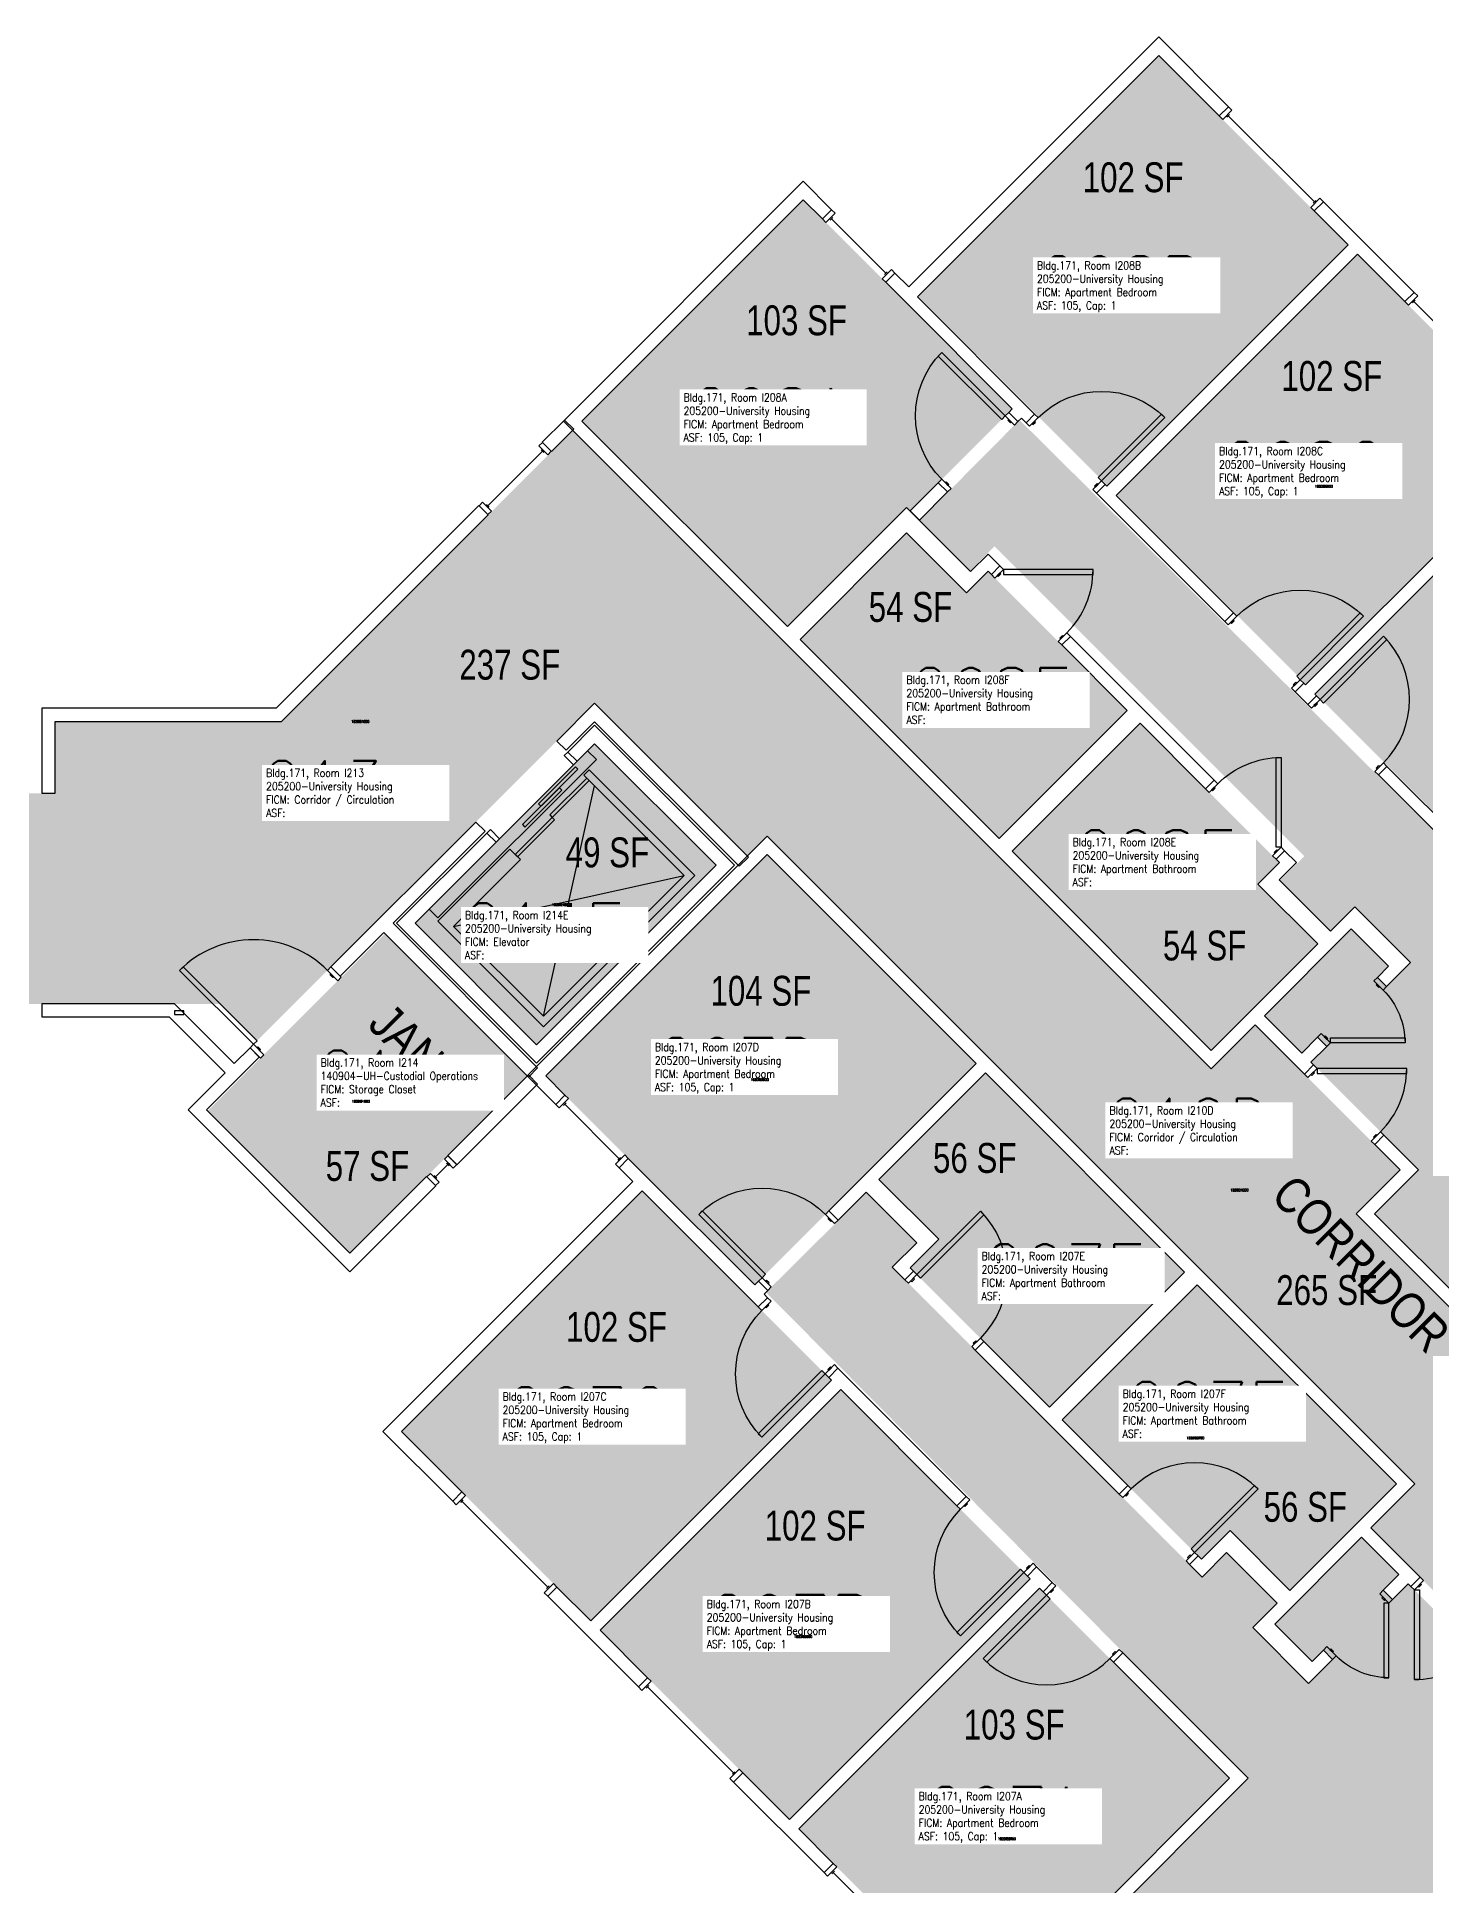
# Model space of a CAD drawing. Header units: inches. Extents: x 79 to 1966, y -19 to 1892.
# Drawn here: x 899 to 1457, y 1141 to 1884 of the extents above; entities that cross this region are included whole.
import ezdxf
from ezdxf.enums import TextEntityAlignment as Align

# ---------------------------------------------------------------- set-up
doc = ezdxf.new("R2010")
doc.units = ezdxf.units.IN
doc.header["$LTSCALE"] = 48
doc.header["$MEASUREMENT"] = 0
for name, color, linetype in [('A-AREA-IDEN', 1, 'Continuous'), ('A-DOOR', 2, 'Continuous'), ('A-GLAZ', 1, 'Continuous'), ('A-IDEN-RNUM', 7, 'Continuous'), ('A-IDEN-SNUM', 4, 'Continuous'), ('A-IDEN-VNUM', 4, 'Continuous'), ('A-WALL', 5, 'Continuous'), ('AREA-TEXT', 3, 'Continuous'), ('Rooms-Category-Color', 7, 'Continuous'), ('Rooms-College-Color', 7, 'Continuous'), ('Rooms-Department-Color', 7, 'Continuous'), ('Rooms-Division-Color', 7, 'Continuous'), ('Rooms-Information', 7, 'Continuous')]:
    doc.layers.add(name, color=color, linetype=linetype)
doc.styles.add('AREA', font='arial.ttf', dxfattribs={"width": 0.75, "height": 12})
doc.styles.add('ROOMSNUMBER', font='txt.shx', dxfattribs={"height": 0.03})
doc.styles.add('ROOMVNUMBER', font='simplex.shx', dxfattribs={"width": 0.85})
doc.styles.get("Standard").update_dxf_attribs({"font": 'ARIALN.TTF'})

msp = doc.modelspace()

# ---------------------------------------------------------------- hatches: boundary and pattern name
h = msp.add_hatch()
h.set_pattern_fill('ANSI31', color=256, style=0)
h.set_pattern_definition([(270, (690.36866, 1144.08645), (-0.125, 2e-16), [])])
h.paths.add_polyline_path([(1337.67, 1322.62), (1379.2, 1281.08), (1385.71, 1287.6), (1344.18, 1329.13)], flags=9)
at = {"layer": 'Rooms-Category-Color', "true_color": 0x728ef3}
for points in [[(1426.08, 1800.1), (1349.98, 1876.2), (1253.28, 1779.5), (1329.4, 1703.4), (1425.78, 1799.78)], [(1207.14, 1818.22), (1118.22, 1729.3), (1200.78, 1646.74), (1248.68, 1694.65), (1250.1, 1693.24), (1261.41, 1704.55), (1291.11, 1734.25)], [(1429.79, 1796.39), (1505.9, 1720.28), (1409.22, 1623.59), (1333.1, 1699.69), (1429.49, 1796.06)], [(1253.81, 1689.5), (1274.14, 1669.17), (1283.95, 1678.98), (1408.43, 1554.52), (1398.62, 1544.71), (1418.95, 1524.38), (1428.76, 1534.19), (1451.18, 1511.78), (1441.51, 1502.11), (1437.8, 1505.82), (1442.34, 1510.36), (1427.35, 1525.35), (1392.44, 1490.43), (1407.43, 1475.45), (1413.76, 1481.78), (1417.47, 1478.06), (1411.14, 1471.73), (1454.37, 1428.52), (1528.7, 1502.86), (1588.2, 1443.36), (1670.66, 1525.84), (1574.84, 1621.64), (1489.29, 1536.07), (1294.06, 1729.76), (1253.96, 1689.34)], [(1509.61, 1716.57), (1585.97, 1640.2), (1489.28, 1543.51), (1412.91, 1619.87), (1509.3, 1716.25)], [(1281.4, 1669.01), (1337.35, 1613.06), (1285.91, 1561.61), (1205.91, 1641.61), (1248.68, 1684.4), (1272.73, 1660.36)], [(1291.04, 1556.48), (1371.04, 1476.48), (1413.82, 1519.26), (1389.78, 1543.31), (1398.44, 1551.97), (1342.48, 1607.93)], [(1192.65, 1555.16), (1103.73, 1466.25), (1187.7, 1382.28), (1276.61, 1471.2)], [(1025.06, 1395.01), (1096.3, 1466.25), (1039.11, 1523.44), (967.87, 1452.2)], [(1578.3, 1453.26), (1567.96, 1442.92), (1577.86, 1433.02), (1496.2, 1351.34), (1436.69, 1410.84), (1528.7, 1502.86)], [(1250.11, 1389.17), (1306.06, 1333.22), (1360.33, 1387.49), (1280.34, 1467.48), (1237.55, 1424.71), (1261.59, 1400.67)], [(1121.85, 1247.32), (1045.74, 1323.42), (1142.44, 1420.11), (1218.54, 1343.99), (1122.17, 1247.62)], [(1232.44, 1419.61), (1252.77, 1399.28), (1242.96, 1389.47), (1367.42, 1264.99), (1377.23, 1274.8), (1397.56, 1254.47), (1387.75, 1244.66), (1410.16, 1222.24), (1419.83, 1231.91), (1416.12, 1235.62), (1411.57, 1231.08), (1396.59, 1246.07), (1431.5, 1280.98), (1446.49, 1265.99), (1440.16, 1259.66), (1443.87, 1255.95), (1450.2, 1262.28), (1493.42, 1219.05), (1419.08, 1144.72), (1478.57, 1085.22), (1396.1, 1002.76), (1300.29, 1098.58), (1385.86, 1184.13), (1192.18, 1379.35), (1232.6, 1419.46)], [(1365.46, 1382.35), (1445.46, 1302.36), (1402.68, 1259.58), (1378.64, 1283.62), (1367.15, 1272.13), (1311.19, 1328.09)], [(1125.56, 1243.6), (1201.66, 1167.5), (1298.36, 1264.18), (1222.25, 1340.3), (1125.88, 1243.91)], [(1205.37, 1163.79), (1281.74, 1087.42), (1378.44, 1184.12), (1302.07, 1260.48), (1205.69, 1164.09)], [(1468.67, 1095.12), (1479.02, 1105.46), (1488.92, 1095.56), (1570.59, 1177.22), (1511.1, 1236.73), (1419.08, 1144.72)]]:
    msp.add_hatch(color=171, dxfattribs=at).paths.add_polyline_path(points)
at = {"layer": 'Rooms-Category-Color', "true_color": 0xadadad}
for points in [[(1184.69, 1554.64), (1235.07, 1605.02), (1114.51, 1725.58), (997.61, 1608.68), (906.57, 1608.68), (906.57, 1495.21), (972.42, 1495.21), (987.5, 1480.13), (1123.35, 1615.98)], [(357.57, 1579.84), (446.96, 1579.84), (446.96, 1604.84), (529.28, 1604.84), (529.28, 1579.84), (906.57, 1579.84), (906.57, 1495.21), (674.79, 1495.21), (674.79, 1507.21), (417.54, 1507.21), (332.57, 1507.21), (332.57, 1523.8), (357.57, 1523.8)], [(1594.1, 1161.14), (1636.53, 1203.56), (1429.25, 1410.85), (1446.93, 1428.53), (1388.72, 1486.74), (1371.04, 1469.06), (1286.39, 1553.7), (1245.91, 1594.19), (1235.07, 1605.02), (1192.64, 1562.6), (1452.88, 1302.36), (1435.21, 1284.68), (1493.42, 1226.47), (1511.1, 1244.15)], [(1123.35, 1599.72), (1172.14, 1550.93), (1100.01, 1478.8), (1051.22, 1527.59)]]:
    msp.add_hatch(color=253, dxfattribs=at).paths.add_polyline_path(points)
at = {"layer": 'Rooms-College-Color', "true_color": 0xadadad}
for points in [[(1426.08, 1800.1), (1349.98, 1876.2), (1253.28, 1779.5), (1329.4, 1703.4), (1425.78, 1799.78)], [(1207.14, 1818.22), (1118.22, 1729.3), (1200.78, 1646.74), (1248.68, 1694.65), (1250.1, 1693.24), (1261.41, 1704.55), (1291.11, 1734.25)], [(1429.79, 1796.39), (1505.9, 1720.28), (1409.22, 1623.59), (1333.1, 1699.69), (1429.49, 1796.06)], [(1253.81, 1689.5), (1274.14, 1669.17), (1283.95, 1678.98), (1408.43, 1554.52), (1398.62, 1544.71), (1418.95, 1524.38), (1428.76, 1534.19), (1451.18, 1511.78), (1441.51, 1502.11), (1437.8, 1505.82), (1442.34, 1510.36), (1427.35, 1525.35), (1392.44, 1490.43), (1407.43, 1475.45), (1413.76, 1481.78), (1417.47, 1478.06), (1411.14, 1471.73), (1454.37, 1428.52), (1528.7, 1502.86), (1588.2, 1443.36), (1670.66, 1525.84), (1574.84, 1621.64), (1489.29, 1536.07), (1294.06, 1729.76), (1253.96, 1689.34)], [(1184.69, 1554.64), (1235.07, 1605.02), (1114.51, 1725.58), (997.61, 1608.68), (906.57, 1608.68), (906.57, 1495.21), (972.42, 1495.21), (987.5, 1480.13), (1123.35, 1615.98)], [(1509.61, 1716.57), (1585.97, 1640.2), (1489.28, 1543.51), (1412.91, 1619.87), (1509.3, 1716.25)], [(1281.4, 1669.01), (1337.35, 1613.06), (1285.91, 1561.61), (1205.91, 1641.61), (1248.68, 1684.4), (1272.73, 1660.36)], [(357.57, 1579.84), (446.96, 1579.84), (446.96, 1604.84), (529.28, 1604.84), (529.28, 1579.84), (906.57, 1579.84), (906.57, 1495.21), (674.79, 1495.21), (674.79, 1507.21), (417.54, 1507.21), (332.57, 1507.21), (332.57, 1523.8), (357.57, 1523.8)], [(1594.1, 1161.14), (1636.53, 1203.56), (1429.25, 1410.85), (1446.93, 1428.53), (1388.72, 1486.74), (1371.04, 1469.06), (1286.39, 1553.7), (1245.91, 1594.19), (1235.07, 1605.02), (1192.64, 1562.6), (1452.88, 1302.36), (1435.21, 1284.68), (1493.42, 1226.47), (1511.1, 1244.15)], [(1291.04, 1556.48), (1371.04, 1476.48), (1413.82, 1519.26), (1389.78, 1543.31), (1398.44, 1551.97), (1342.48, 1607.93)], [(1123.35, 1599.72), (1172.14, 1550.93), (1100.01, 1478.8), (1051.22, 1527.59)], [(1192.65, 1555.16), (1103.73, 1466.25), (1187.7, 1382.28), (1276.61, 1471.2)], [(1025.06, 1395.01), (1096.3, 1466.25), (1039.11, 1523.44), (967.87, 1452.2)], [(1578.3, 1453.26), (1567.96, 1442.92), (1577.86, 1433.02), (1496.2, 1351.34), (1436.69, 1410.84), (1528.7, 1502.86)], [(1250.11, 1389.17), (1306.06, 1333.22), (1360.33, 1387.49), (1280.34, 1467.48), (1237.55, 1424.71), (1261.59, 1400.67)], [(1121.85, 1247.32), (1045.74, 1323.42), (1142.44, 1420.11), (1218.54, 1343.99), (1122.17, 1247.62)], [(1232.44, 1419.61), (1252.77, 1399.28), (1242.96, 1389.47), (1367.42, 1264.99), (1377.23, 1274.8), (1397.56, 1254.47), (1387.75, 1244.66), (1410.16, 1222.24), (1419.83, 1231.91), (1416.12, 1235.62), (1411.57, 1231.08), (1396.59, 1246.07), (1431.5, 1280.98), (1446.49, 1265.99), (1440.16, 1259.66), (1443.87, 1255.95), (1450.2, 1262.28), (1493.42, 1219.05), (1419.08, 1144.72), (1478.57, 1085.22), (1396.1, 1002.76), (1300.29, 1098.58), (1385.86, 1184.13), (1192.18, 1379.35), (1232.6, 1419.46)], [(1365.46, 1382.35), (1445.46, 1302.36), (1402.68, 1259.58), (1378.64, 1283.62), (1367.15, 1272.13), (1311.19, 1328.09)], [(1125.56, 1243.6), (1201.66, 1167.5), (1298.36, 1264.18), (1222.25, 1340.3), (1125.88, 1243.91)], [(1205.37, 1163.79), (1281.74, 1087.42), (1378.44, 1184.12), (1302.07, 1260.48), (1205.69, 1164.09)], [(1468.67, 1095.12), (1479.02, 1105.46), (1488.92, 1095.56), (1570.59, 1177.22), (1511.1, 1236.73), (1419.08, 1144.72)]]:
    msp.add_hatch(color=253, dxfattribs=at).paths.add_polyline_path(points)
at = {"layer": 'Rooms-Department-Color', "true_color": 0x604aed}
for points in [[(1426.08, 1800.1), (1349.98, 1876.2), (1253.28, 1779.5), (1329.4, 1703.4), (1425.78, 1799.78)], [(1207.14, 1818.22), (1118.22, 1729.3), (1200.78, 1646.74), (1248.68, 1694.65), (1250.1, 1693.24), (1261.41, 1704.55), (1291.11, 1734.25)], [(1429.79, 1796.39), (1505.9, 1720.28), (1409.22, 1623.59), (1333.1, 1699.69), (1429.49, 1796.06)], [(1253.81, 1689.5), (1274.14, 1669.17), (1283.95, 1678.98), (1408.43, 1554.52), (1398.62, 1544.71), (1418.95, 1524.38), (1428.76, 1534.19), (1451.18, 1511.78), (1441.51, 1502.11), (1437.8, 1505.82), (1442.34, 1510.36), (1427.35, 1525.35), (1392.44, 1490.43), (1407.43, 1475.45), (1413.76, 1481.78), (1417.47, 1478.06), (1411.14, 1471.73), (1454.37, 1428.52), (1528.7, 1502.86), (1588.2, 1443.36), (1670.66, 1525.84), (1574.84, 1621.64), (1489.29, 1536.07), (1294.06, 1729.76), (1253.96, 1689.34)], [(1509.61, 1716.57), (1585.97, 1640.2), (1489.28, 1543.51), (1412.91, 1619.87), (1509.3, 1716.25)], [(1281.4, 1669.01), (1337.35, 1613.06), (1285.91, 1561.61), (1205.91, 1641.61), (1248.68, 1684.4), (1272.73, 1660.36)], [(1291.04, 1556.48), (1371.04, 1476.48), (1413.82, 1519.26), (1389.78, 1543.31), (1398.44, 1551.97), (1342.48, 1607.93)], [(1192.65, 1555.16), (1103.73, 1466.25), (1187.7, 1382.28), (1276.61, 1471.2)], [(1025.06, 1395.01), (1096.3, 1466.25), (1039.11, 1523.44), (967.87, 1452.2)], [(1578.3, 1453.26), (1567.96, 1442.92), (1577.86, 1433.02), (1496.2, 1351.34), (1436.69, 1410.84), (1528.7, 1502.86)], [(1250.11, 1389.17), (1306.06, 1333.22), (1360.33, 1387.49), (1280.34, 1467.48), (1237.55, 1424.71), (1261.59, 1400.67)], [(1121.85, 1247.32), (1045.74, 1323.42), (1142.44, 1420.11), (1218.54, 1343.99), (1122.17, 1247.62)], [(1232.44, 1419.61), (1252.77, 1399.28), (1242.96, 1389.47), (1367.42, 1264.99), (1377.23, 1274.8), (1397.56, 1254.47), (1387.75, 1244.66), (1410.16, 1222.24), (1419.83, 1231.91), (1416.12, 1235.62), (1411.57, 1231.08), (1396.59, 1246.07), (1431.5, 1280.98), (1446.49, 1265.99), (1440.16, 1259.66), (1443.87, 1255.95), (1450.2, 1262.28), (1493.42, 1219.05), (1419.08, 1144.72), (1478.57, 1085.22), (1396.1, 1002.76), (1300.29, 1098.58), (1385.86, 1184.13), (1192.18, 1379.35), (1232.6, 1419.46)], [(1365.46, 1382.35), (1445.46, 1302.36), (1402.68, 1259.58), (1378.64, 1283.62), (1367.15, 1272.13), (1311.19, 1328.09)], [(1125.56, 1243.6), (1201.66, 1167.5), (1298.36, 1264.18), (1222.25, 1340.3), (1125.88, 1243.91)], [(1205.37, 1163.79), (1281.74, 1087.42), (1378.44, 1184.12), (1302.07, 1260.48), (1205.69, 1164.09)], [(1468.67, 1095.12), (1479.02, 1105.46), (1488.92, 1095.56), (1570.59, 1177.22), (1511.1, 1236.73), (1419.08, 1144.72)]]:
    msp.add_hatch(color=173, dxfattribs=at).paths.add_polyline_path(points)
at = {"layer": 'Rooms-Department-Color', "true_color": 0xacacac}
for points in [[(1184.69, 1554.64), (1235.07, 1605.02), (1114.51, 1725.58), (997.61, 1608.68), (906.57, 1608.68), (906.57, 1495.21), (972.42, 1495.21), (987.5, 1480.13), (1123.35, 1615.98)], [(357.57, 1579.84), (446.96, 1579.84), (446.96, 1604.84), (529.28, 1604.84), (529.28, 1579.84), (906.57, 1579.84), (906.57, 1495.21), (674.79, 1495.21), (674.79, 1507.21), (417.54, 1507.21), (332.57, 1507.21), (332.57, 1523.8), (357.57, 1523.8)], [(1594.1, 1161.14), (1636.53, 1203.56), (1429.25, 1410.85), (1446.93, 1428.53), (1388.72, 1486.74), (1371.04, 1469.06), (1286.39, 1553.7), (1245.91, 1594.19), (1235.07, 1605.02), (1192.64, 1562.6), (1452.88, 1302.36), (1435.21, 1284.68), (1493.42, 1226.47), (1511.1, 1244.15)], [(1123.35, 1599.72), (1172.14, 1550.93), (1100.01, 1478.8), (1051.22, 1527.59)]]:
    msp.add_hatch(color=253, dxfattribs=at).paths.add_polyline_path(points)
at = {"layer": 'Rooms-Division-Color', "true_color": 0x604aed}
for points in [[(1426.08, 1800.1), (1349.98, 1876.2), (1253.28, 1779.5), (1329.4, 1703.4), (1425.78, 1799.78)], [(1207.14, 1818.22), (1118.22, 1729.3), (1200.78, 1646.74), (1248.68, 1694.65), (1250.1, 1693.24), (1261.41, 1704.55), (1291.11, 1734.25)], [(1429.79, 1796.39), (1505.9, 1720.28), (1409.22, 1623.59), (1333.1, 1699.69), (1429.49, 1796.06)], [(1253.81, 1689.5), (1274.14, 1669.17), (1283.95, 1678.98), (1408.43, 1554.52), (1398.62, 1544.71), (1418.95, 1524.38), (1428.76, 1534.19), (1451.18, 1511.78), (1441.51, 1502.11), (1437.8, 1505.82), (1442.34, 1510.36), (1427.35, 1525.35), (1392.44, 1490.43), (1407.43, 1475.45), (1413.76, 1481.78), (1417.47, 1478.06), (1411.14, 1471.73), (1454.37, 1428.52), (1528.7, 1502.86), (1588.2, 1443.36), (1670.66, 1525.84), (1574.84, 1621.64), (1489.29, 1536.07), (1294.06, 1729.76), (1253.96, 1689.34)], [(1509.61, 1716.57), (1585.97, 1640.2), (1489.28, 1543.51), (1412.91, 1619.87), (1509.3, 1716.25)], [(1281.4, 1669.01), (1337.35, 1613.06), (1285.91, 1561.61), (1205.91, 1641.61), (1248.68, 1684.4), (1272.73, 1660.36)], [(1291.04, 1556.48), (1371.04, 1476.48), (1413.82, 1519.26), (1389.78, 1543.31), (1398.44, 1551.97), (1342.48, 1607.93)], [(1192.65, 1555.16), (1103.73, 1466.25), (1187.7, 1382.28), (1276.61, 1471.2)], [(1025.06, 1395.01), (1096.3, 1466.25), (1039.11, 1523.44), (967.87, 1452.2)], [(1578.3, 1453.26), (1567.96, 1442.92), (1577.86, 1433.02), (1496.2, 1351.34), (1436.69, 1410.84), (1528.7, 1502.86)], [(1250.11, 1389.17), (1306.06, 1333.22), (1360.33, 1387.49), (1280.34, 1467.48), (1237.55, 1424.71), (1261.59, 1400.67)], [(1121.85, 1247.32), (1045.74, 1323.42), (1142.44, 1420.11), (1218.54, 1343.99), (1122.17, 1247.62)], [(1232.44, 1419.61), (1252.77, 1399.28), (1242.96, 1389.47), (1367.42, 1264.99), (1377.23, 1274.8), (1397.56, 1254.47), (1387.75, 1244.66), (1410.16, 1222.24), (1419.83, 1231.91), (1416.12, 1235.62), (1411.57, 1231.08), (1396.59, 1246.07), (1431.5, 1280.98), (1446.49, 1265.99), (1440.16, 1259.66), (1443.87, 1255.95), (1450.2, 1262.28), (1493.42, 1219.05), (1419.08, 1144.72), (1478.57, 1085.22), (1396.1, 1002.76), (1300.29, 1098.58), (1385.86, 1184.13), (1192.18, 1379.35), (1232.6, 1419.46)], [(1365.46, 1382.35), (1445.46, 1302.36), (1402.68, 1259.58), (1378.64, 1283.62), (1367.15, 1272.13), (1311.19, 1328.09)], [(1125.56, 1243.6), (1201.66, 1167.5), (1298.36, 1264.18), (1222.25, 1340.3), (1125.88, 1243.91)], [(1205.37, 1163.79), (1281.74, 1087.42), (1378.44, 1184.12), (1302.07, 1260.48), (1205.69, 1164.09)], [(1468.67, 1095.12), (1479.02, 1105.46), (1488.92, 1095.56), (1570.59, 1177.22), (1511.1, 1236.73), (1419.08, 1144.72)]]:
    msp.add_hatch(color=173, dxfattribs=at).paths.add_polyline_path(points)
at = {"layer": 'Rooms-Division-Color', "true_color": 0xadadad}
for points in [[(1184.69, 1554.64), (1235.07, 1605.02), (1114.51, 1725.58), (997.61, 1608.68), (906.57, 1608.68), (906.57, 1495.21), (972.42, 1495.21), (987.5, 1480.13), (1123.35, 1615.98)], [(357.57, 1579.84), (446.96, 1579.84), (446.96, 1604.84), (529.28, 1604.84), (529.28, 1579.84), (906.57, 1579.84), (906.57, 1495.21), (674.79, 1495.21), (674.79, 1507.21), (417.54, 1507.21), (332.57, 1507.21), (332.57, 1523.8), (357.57, 1523.8)], [(1594.1, 1161.14), (1636.53, 1203.56), (1429.25, 1410.85), (1446.93, 1428.53), (1388.72, 1486.74), (1371.04, 1469.06), (1286.39, 1553.7), (1245.91, 1594.19), (1235.07, 1605.02), (1192.64, 1562.6), (1452.88, 1302.36), (1435.21, 1284.68), (1493.42, 1226.47), (1511.1, 1244.15)], [(1123.35, 1599.72), (1172.14, 1550.93), (1100.01, 1478.8), (1051.22, 1527.59)]]:
    msp.add_hatch(color=253, dxfattribs=at).paths.add_polyline_path(points)

# ---------------------------------------------------------------- linework, layer by layer
at = {"layer": 'A-DOOR'}
for p, q in [((1111.16, 1594.95), (1112.57, 1596.37)), ((1112.57, 1596.37), (1116.29, 1592.66)), ((1120.53, 1596.9), (1124.06, 1593.36)), ((1124.06, 1593.36), (1060.42, 1529.72)), ((1114.87, 1591.24), (1085.17, 1561.54)), ((1114.87, 1591.24), (1111.16, 1594.95)), ((1116.29, 1592.66), (1114.87, 1591.24)), ((1120.17, 1585.94), (1105.33, 1571.09)), ((1106.3, 1570.12), (1121.15, 1584.97)), ((1121.15, 1584.97), (1120.17, 1585.94)), ((1106.3, 1570.12), (1091.45, 1555.27)), ((1092.42, 1554.3), (1107.27, 1569.14)), ((1105.33, 1571.09), (1106.3, 1570.12)), ((1107.27, 1569.14), (1106.3, 1570.12)), ((1081.46, 1565.26), (1080.05, 1563.84)), ((1080.05, 1563.84), (1083.76, 1560.13)), ((1085.17, 1561.54), (1081.46, 1565.26)), ((1083.76, 1560.13), (1085.17, 1561.54)), ((1091.45, 1555.27), (1092.42, 1554.3)), ((1060.42, 1529.72), (1056.89, 1533.26)), ((958.04, 1510.07), (956.62, 1508.65)), ((956.62, 1508.65), (986.32, 1478.96)), ((987.74, 1480.37), (958.04, 1510.07)), ((1017.43, 1510.07), (1016.02, 1508.65)), ((1016.02, 1508.65), (1020.17, 1504.5)), ((1017.08, 1506.89), (1017.43, 1507.24)), ((1021.59, 1505.91), (1017.43, 1510.07)), ((1017.43, 1507.24), (1018.49, 1506.18)), ((1018.14, 1505.83), (1017.08, 1506.89)), ((1018.49, 1506.18), (1018.14, 1505.83)), ((1020.17, 1504.5), (1021.59, 1505.91)), ((984.91, 1477.54), (986.32, 1478.96)), ((989.06, 1473.39), (984.91, 1477.54)), ((986.32, 1478.96), (987.74, 1480.37)), ((986.32, 1478.96), (990.48, 1474.8)), ((988.09, 1477.89), (987.74, 1477.54)), ((987.74, 1477.54), (988.8, 1476.48)), ((989.15, 1476.83), (988.09, 1477.89)), ((988.8, 1476.48), (989.15, 1476.83)), ((990.48, 1474.8), (989.06, 1473.39))]:
    msp.add_line(p, q, dxfattribs=at)
for points in [[(1288.28, 1731.42), (1286.87, 1730.01), (1261.41, 1755.46), (1262.83, 1756.88)], [(1291.99, 1727.71), (1293.41, 1729.12), (1289.7, 1732.83), (1288.28, 1731.42)], [(1290.76, 1728.94), (1290.4, 1728.59), (1289.34, 1729.65), (1289.7, 1730.01)], [(1298.09, 1727.26), (1296.68, 1728.68), (1300.12, 1732.13), (1301.54, 1730.71)], [(1327, 1705.26), (1325.58, 1706.67), (1351.04, 1732.13), (1352.45, 1730.71)], [(1299.06, 1728.24), (1299.42, 1727.88), (1300.48, 1728.94), (1300.12, 1729.3)], [(1266.54, 1702.25), (1265.12, 1700.84), (1261.41, 1704.55), (1262.83, 1705.96)], [(1265.3, 1703.49), (1265.65, 1703.84), (1264.59, 1704.9), (1264.24, 1704.55)], [(1323.55, 1701.81), (1324.96, 1700.39), (1328.41, 1703.84), (1327, 1705.26)], [(1324.52, 1702.78), (1324.17, 1703.13), (1325.23, 1704.19), (1325.58, 1703.84)], [(1284.14, 1666.26), (1282.72, 1667.68), (1286.17, 1671.13), (1287.59, 1669.71)], [(1285.11, 1667.24), (1285.46, 1666.88), (1286.52, 1667.94), (1286.17, 1668.3)], [(1287.59, 1669.71), (1287.59, 1667.71), (1323.59, 1667.71), (1323.59, 1669.71)], [(1377.9, 1647.45), (1376.49, 1648.87), (1379.94, 1652.31), (1381.35, 1650.9)], [(1378.88, 1648.42), (1379.23, 1648.07), (1380.29, 1649.13), (1379.94, 1649.48)], [(1406.81, 1625.44), (1405.39, 1626.86), (1430.85, 1652.31), (1432.26, 1650.9)], [(1309.59, 1640.81), (1311.01, 1639.39), (1314.46, 1642.84), (1313.04, 1644.26)], [(1310.57, 1641.78), (1310.21, 1642.13), (1311.27, 1643.19), (1311.63, 1642.84)], [(1414.76, 1617.49), (1416.18, 1616.07), (1441.63, 1641.53), (1440.22, 1642.94)], [(1403.36, 1622), (1404.77, 1620.58), (1408.22, 1624.03), (1406.81, 1625.44)], [(1404.33, 1622.97), (1403.98, 1623.32), (1405.04, 1624.38), (1405.39, 1624.03)], [(1411.32, 1614.04), (1409.9, 1615.45), (1413.35, 1618.9), (1414.76, 1617.49)], [(1412.29, 1615.01), (1412.64, 1614.66), (1413.7, 1615.72), (1413.35, 1616.07)], [(1116.64, 1589.47), (1115.67, 1590.45), (1100.82, 1575.6), (1101.79, 1574.62)], [(1399.13, 1558.17), (1397.13, 1558.17), (1397.13, 1594.17), (1399.13, 1594.17)], [(1436.77, 1588.58), (1438.19, 1587.17), (1441.63, 1590.62), (1440.22, 1592.03)], [(1437.75, 1589.55), (1437.39, 1589.91), (1438.45, 1590.97), (1438.81, 1590.62)], [(1110.19, 1581.08), (1109.21, 1582.05), (1094.36, 1567.2), (1095.34, 1566.23)], [(1370.23, 1580.17), (1368.81, 1581.59), (1372.26, 1585.04), (1373.68, 1583.62)], [(1371.2, 1581.15), (1371.55, 1580.79), (1372.61, 1581.85), (1372.26, 1582.21)], [(1395.68, 1554.72), (1397.1, 1553.3), (1400.55, 1556.75), (1399.13, 1558.17)], [(1396.66, 1555.69), (1396.3, 1556.04), (1397.36, 1557.1), (1397.72, 1556.75)], [(1436.41, 1504.45), (1437.82, 1505.86), (1441.53, 1502.15), (1440.12, 1500.74)], [(1437.64, 1503.21), (1437.29, 1502.86), (1438.35, 1501.8), (1438.7, 1502.15)], [(1415.19, 1483.24), (1413.78, 1481.82), (1417.49, 1478.11), (1418.91, 1479.52)], [(1416.43, 1482), (1416.78, 1482.35), (1417.85, 1481.29), (1417.49, 1480.94)], [(1418.91, 1479.52), (1418.91, 1481.52), (1448.91, 1481.52), (1448.91, 1479.52)], [(1409.88, 1465.57), (1408.47, 1466.98), (1412.18, 1470.69), (1413.59, 1469.28)], [(1411.12, 1466.81), (1411.47, 1466.45), (1412.53, 1467.51), (1412.18, 1467.87)], [(1413.59, 1469.28), (1413.59, 1467.28), (1449.59, 1467.28), (1449.59, 1469.28)], [(1435.34, 1440.11), (1436.75, 1438.7), (1440.46, 1442.41), (1439.05, 1443.82)], [(1436.57, 1441.35), (1436.22, 1441.7), (1437.28, 1442.76), (1437.64, 1442.41)], [(1190.61, 1385.2), (1192.02, 1386.61), (1166.57, 1412.07), (1165.15, 1410.65)], [(1219.78, 1406.94), (1221.19, 1408.36), (1217.48, 1412.07), (1216.07, 1410.65)], [(1252.85, 1386.43), (1254.26, 1385.01), (1279.72, 1410.47), (1278.3, 1411.88)], [(1218.54, 1408.18), (1218.19, 1407.83), (1217.13, 1408.89), (1217.48, 1409.24)], [(1194.32, 1381.49), (1192.91, 1380.07), (1189.2, 1383.78), (1190.61, 1385.2)], [(1193.08, 1382.72), (1193.44, 1383.08), (1192.38, 1384.14), (1192.02, 1383.78)], [(1249.4, 1382.98), (1247.99, 1384.39), (1251.43, 1387.84), (1252.85, 1386.43)], [(1250.37, 1383.95), (1250.73, 1383.6), (1251.79, 1384.66), (1251.43, 1385.01)], [(1194.24, 1375.74), (1192.82, 1377.16), (1189.11, 1373.44), (1190.52, 1372.03)], [(1193, 1374.51), (1193.35, 1374.15), (1192.29, 1373.09), (1191.94, 1373.44)], [(1274.86, 1357.52), (1276.27, 1356.11), (1279.72, 1359.56), (1278.3, 1360.97)], [(1275.83, 1358.5), (1275.48, 1358.85), (1276.54, 1359.91), (1276.89, 1359.56)], [(1215.98, 1346.57), (1214.56, 1347.99), (1189.11, 1322.53), (1190.52, 1321.12)], [(1219.69, 1350.29), (1221.11, 1348.87), (1217.39, 1345.16), (1215.98, 1346.57)], [(1218.45, 1349.05), (1218.1, 1349.4), (1217.04, 1348.34), (1217.39, 1347.99)], [(1335.49, 1296.89), (1334.08, 1298.3), (1337.52, 1301.75), (1338.94, 1300.34)], [(1364.39, 1274.88), (1362.98, 1276.29), (1388.44, 1301.75), (1389.85, 1300.34)], [(1274.05, 1295.93), (1272.64, 1297.34), (1268.92, 1293.63), (1270.34, 1292.22)], [(1272.81, 1294.69), (1273.17, 1294.34), (1272.11, 1293.28), (1271.75, 1293.63)], [(1336.46, 1297.86), (1336.82, 1297.51), (1337.88, 1298.57), (1337.52, 1298.92)], [(1299.51, 1270.47), (1300.92, 1269.06), (1297.21, 1265.35), (1295.79, 1266.76)], [(1298.27, 1269.23), (1297.91, 1269.59), (1296.85, 1268.53), (1297.21, 1268.17)], [(1360.95, 1271.43), (1362.36, 1270.02), (1365.81, 1273.47), (1364.39, 1274.88)], [(1361.92, 1272.41), (1361.57, 1272.76), (1362.63, 1273.82), (1362.98, 1273.47)], [(1295.79, 1266.76), (1294.38, 1268.17), (1268.92, 1242.72), (1270.34, 1241.3)], [(1308.61, 1261.37), (1307.2, 1262.78), (1303.48, 1259.07), (1304.9, 1257.66)], [(1456.37, 1263.51), (1454.96, 1264.93), (1451.25, 1261.21), (1452.66, 1259.8)], [(1455.14, 1262.27), (1455.49, 1261.92), (1454.43, 1260.86), (1454.08, 1261.21)], [(1304.9, 1257.66), (1306.31, 1256.24), (1280.86, 1230.79), (1279.44, 1232.2)], [(1307.37, 1260.13), (1307.73, 1259.78), (1306.67, 1258.72), (1306.31, 1259.07)], [(1438.74, 1258.23), (1440.15, 1259.65), (1443.87, 1255.94), (1442.45, 1254.52)], [(1439.98, 1257), (1439.62, 1256.64), (1440.68, 1255.58), (1441.04, 1255.94)], [(1452.66, 1259.8), (1454.66, 1259.8), (1454.66, 1223.8), (1452.66, 1223.8)], [(1442.45, 1254.52), (1440.45, 1254.52), (1440.45, 1224.52), (1442.45, 1224.52)], [(1334.07, 1235.91), (1335.48, 1234.5), (1331.77, 1230.79), (1330.35, 1232.2)], [(1332.83, 1234.68), (1332.47, 1235.03), (1331.41, 1233.97), (1331.77, 1233.61)], [(1417.53, 1237.02), (1416.11, 1235.61), (1419.82, 1231.89), (1421.24, 1233.31)], [(1418.76, 1235.78), (1419.12, 1236.14), (1420.18, 1235.08), (1419.82, 1234.72)]]:
    msp.add_lwpolyline(points, close=True, dxfattribs=at)
at = {"layer": 'A-DOOR', "extrusion": (0, 0, -1)}
for centre, radius, start, end in [((-1288.28, 1731.42), 36, 315, 45), ((-1327, 1705.26), 36, 45, 135), ((-1406.81, 1625.44), 36, 45, 135), ((-1399.13, 1558.17), 36, 45, 90), ((-1418.91, 1479.52), 30, 135, 180), ((-1190.61, 1385.2), 36, 45, 135), ((-1252.85, 1386.43), 36, 135, 225), ((-1215.98, 1346.57), 36, 315, 45), ((-1295.79, 1266.76), 36, 315, 45), ((-1442.45, 1254.52), 30, 270, 315)]:
    msp.add_arc(centre, radius, start, end, dxfattribs=at)
at = {"layer": 'A-DOOR'}
for centre, radius, start, end in [((1287.59, 1669.71), 36, 315, 0), ((1414.76, 1617.49), 36, 315, 45), ((986.32, 1478.96), 42, 44.99981, 134.99981), ((1413.59, 1469.28), 36, 315, 0), ((1364.39, 1274.88), 36, 45, 135), ((1452.66, 1259.8), 36, 270, 315), ((1304.9, 1257.66), 36, 225, 315)]:
    msp.add_arc(centre, radius, start, end, dxfattribs=at)
at = {"layer": 'A-GLAZ'}
for p, q in [((1377.36, 1851.47), (1378.42, 1852.53)), ((1412.54, 1817.35), (1377.89, 1852)), ((1412.01, 1816.82), (1413.07, 1817.88)), ((1217.93, 1810.08), (1218.99, 1811.14)), ((1240.38, 1788.69), (1218.46, 1810.61)), ((1239.85, 1788.16), (1240.91, 1789.22)), ((1451.98, 1776.85), (1453.04, 1777.91)), ((1487.15, 1742.73), (1452.51, 1777.38)), ((1102.4, 1717.19), (1080.48, 1695.27)), ((1100.98, 1719.31), (1102.4, 1720.72)), ((1104.52, 1715.77), (1100.98, 1719.31)), ((1102.93, 1716.66), (1101.87, 1717.72)), ((1103.28, 1717.01), (1102.22, 1718.07)), ((1102.4, 1720.72), (1105.93, 1717.19)), ((1105.93, 1717.19), (1104.52, 1715.77)), ((1078.36, 1696.68), (1076.94, 1695.27)), ((1076.94, 1695.27), (1080.48, 1691.73)), ((1081.89, 1693.14), (1078.36, 1696.68)), ((1079.59, 1695.44), (1080.65, 1694.38)), ((1081.01, 1694.73), (1079.95, 1695.8)), ((1080.48, 1691.73), (1081.89, 1693.14)), ((1111.86, 1455.46), (1110.8, 1454.4)), ((1133.25, 1433.01), (1111.33, 1454.93)), ((1063.01, 1432.79), (1064.43, 1434.2)), ((1064.43, 1434.2), (1067.96, 1430.66)), ((1133.78, 1433.54), (1132.72, 1432.48)), ((1057.35, 1427.13), (1055.94, 1425.71)), ((1055.94, 1425.71), (1059.48, 1422.18)), ((1060.89, 1423.59), (1057.35, 1427.13)), ((1058.59, 1425.89), (1059.65, 1424.83)), ((1060.01, 1425.18), (1058.95, 1426.25)), ((1064.43, 1430.66), (1059.48, 1425.71)), ((1066.55, 1429.25), (1063.01, 1432.79)), ((1064.96, 1430.13), (1063.89, 1431.19)), ((1065.31, 1430.49), (1064.25, 1431.55)), ((1067.96, 1430.66), (1066.55, 1429.25)), ((1059.48, 1422.18), (1060.89, 1423.59)), ((1070.47, 1296.03), (1069.41, 1294.97)), ((1104.59, 1260.86), (1069.94, 1295.5)), ((1105.12, 1261.39), (1104.06, 1260.33)), ((1145.09, 1221.42), (1144.03, 1220.36)), ((1179.21, 1186.24), (1144.56, 1220.89)), ((1179.74, 1186.77), (1178.68, 1185.71)), ((1219.67, 1146.84), (1218.61, 1145.78)), ((1253.79, 1111.66), (1219.14, 1146.31))]:
    msp.add_line(p, q, dxfattribs=at)
for points in [[(1379.39, 1854.21), (1377.98, 1855.62), (1374.26, 1851.91), (1375.68, 1850.5)], [(1414.75, 1818.85), (1416.16, 1817.44), (1412.45, 1813.73), (1411.03, 1815.14)], [(1219.96, 1812.82), (1218.55, 1814.23), (1214.83, 1810.52), (1216.25, 1809.11)], [(1242.59, 1790.19), (1244, 1788.78), (1240.29, 1785.06), (1238.88, 1786.48)], [(1454.01, 1779.59), (1452.59, 1781), (1448.88, 1777.29), (1450.3, 1775.88)], [(1109.12, 1453.43), (1107.71, 1454.85), (1111.42, 1458.56), (1112.83, 1457.14)], [(1131.75, 1430.8), (1133.16, 1429.39), (1136.88, 1433.1), (1135.46, 1434.52)], [(1067.73, 1294), (1066.32, 1295.42), (1070.03, 1299.13), (1071.45, 1297.71)], [(1103.09, 1258.65), (1104.5, 1257.23), (1108.22, 1260.94), (1106.8, 1262.36)], [(1142.35, 1219.38), (1140.94, 1220.8), (1144.65, 1224.51), (1146.06, 1223.1)], [(1177.71, 1184.03), (1179.12, 1182.61), (1182.83, 1186.33), (1181.42, 1187.74)], [(1216.93, 1144.81), (1215.52, 1146.22), (1219.23, 1149.93), (1220.64, 1148.52)]]:
    msp.add_lwpolyline(points, close=True, dxfattribs=at)
at = {"layer": 'A-WALL'}
for p, q in [((1349.98, 1883.62), (1249.57, 1783.21)), ((1377.98, 1855.62), (1349.98, 1883.62)), ((1253.01, 1779.24), (1349.98, 1876.2)), ((1349.98, 1876.2), (1374.26, 1851.91)), ((1374.26, 1851.91), (1377.98, 1855.62)), ((1207.14, 1825.64), (1110.8, 1729.3)), ((1218.55, 1814.23), (1207.14, 1825.64)), ((1118.22, 1729.3), (1207.14, 1818.22)), ((1207.14, 1818.22), (1214.83, 1810.52)), ((1214.83, 1810.52), (1218.55, 1814.23)), ((1416.16, 1817.44), (1412.45, 1813.73)), ((1412.45, 1813.73), (1426.08, 1800.1)), ((1452.59, 1781), (1416.16, 1817.44)), ((1426.08, 1800.1), (1329.12, 1703.13)), ((1332.83, 1699.42), (1429.79, 1796.38)), ((1429.79, 1796.38), (1448.88, 1777.29)), ((1244, 1788.78), (1240.29, 1785.06)), ((1240.29, 1785.06), (1246.3, 1779.06)), ((1249.57, 1783.21), (1244, 1788.78)), ((1246.3, 1779.06), (1291.11, 1734.25)), ((1300.12, 1732.13), (1253.01, 1779.24)), ((1448.88, 1777.29), (1452.59, 1781)), ((1291.11, 1734.25), (1289.7, 1732.83)), ((1289.7, 1732.83), (1293.41, 1729.12)), ((1293.41, 1729.12), (1294.82, 1730.53)), ((1294.82, 1730.53), (1296.68, 1728.68)), ((1296.68, 1728.68), (1300.12, 1732.13)), ((1111.24, 1729.74), (1102.31, 1720.81)), ((1106.02, 1717.1), (1114.95, 1726.03)), ((1110.8, 1729.3), (1201.75, 1638.35)), ((1114.95, 1726.03), (1111.24, 1729.74)), ((1200.78, 1646.74), (1118.22, 1729.3)), ((1102.31, 1720.81), (1106.02, 1717.1)), ((1505.89, 1720.28), (1408.93, 1623.32)), ((1412.64, 1619.61), (1509.61, 1716.57)), ((1261.41, 1704.55), (1250.1, 1693.23)), ((1253.81, 1689.52), (1265.12, 1700.84)), ((1265.12, 1700.84), (1261.41, 1704.55)), ((1328.41, 1703.84), (1324.96, 1700.39)), ((1324.96, 1700.39), (1376.49, 1648.87)), ((1329.12, 1703.13), (1328.41, 1703.84)), ((1076.85, 1695.35), (995.43, 1613.93)), ((1080.57, 1691.64), (1076.85, 1695.35)), ((1248.68, 1694.65), (1200.78, 1646.74)), ((1274.4, 1668.93), (1248.68, 1694.65)), ((1250.1, 1693.23), (1253.81, 1689.52)), ((1379.94, 1652.31), (1332.83, 1699.42)), ((997.61, 1608.68), (1080.57, 1691.64)), ((1205.9, 1641.62), (1248.68, 1684.4)), ((1248.68, 1684.4), (1272.72, 1660.35)), ((1281.39, 1675.91), (1274.4, 1668.93)), ((1286.17, 1671.13), (1281.39, 1675.91)), ((1282.72, 1667.68), (1286.17, 1671.13)), ((1272.72, 1660.35), (1281.39, 1669.02)), ((1281.39, 1669.02), (1282.72, 1667.68)), ((1376.49, 1648.87), (1379.94, 1652.31)), ((1285.91, 1561.61), (1205.9, 1641.62)), ((1314.46, 1642.84), (1311.01, 1639.39)), ((1372.26, 1585.04), (1314.46, 1642.84)), ((1201.75, 1638.35), (1371.04, 1469.06)), ((1311.01, 1639.39), (1337.35, 1613.05)), ((1408.22, 1624.03), (1404.77, 1620.58)), ((1404.77, 1620.58), (1409.9, 1615.45)), ((1408.93, 1623.32), (1408.22, 1624.03)), ((1409.9, 1615.45), (1413.35, 1618.9)), ((1413.35, 1618.9), (1412.64, 1619.61)), ((995.43, 1613.93), (901.32, 1613.93)), ((901.32, 1613.93), (901.32, 1579.84)), ((1123.35, 1615.98), (1108.15, 1600.79)), ((1185.13, 1554.2), (1123.35, 1615.98)), ((1337.35, 1613.05), (1285.91, 1561.61)), ((906.57, 1608.68), (997.61, 1608.68)), ((906.57, 1579.84), (906.57, 1608.68)), ((1111.87, 1597.08), (1123.35, 1608.56)), ((1123.35, 1607.14), (1112.57, 1596.37)), ((1123.35, 1608.56), (1181.42, 1550.49)), ((1179.56, 1550.93), (1123.35, 1607.14)), ((1291.03, 1556.49), (1342.47, 1607.93)), ((1342.47, 1607.93), (1368.81, 1581.59)), ((1108.15, 1600.79), (1111.87, 1597.08)), ((1112.57, 1596.37), (1116.29, 1592.66)), ((1116.29, 1592.66), (1123.35, 1599.72)), ((1123.35, 1599.72), (1172.14, 1550.93)), ((1121.15, 1589.21), (1119.03, 1587.09)), ((1163.57, 1546.78), (1121.15, 1589.21)), ((1441.63, 1590.62), (1438.19, 1587.17)), ((1489.01, 1543.24), (1441.63, 1590.62)), ((1102.76, 1490.21), (1123.27, 1582.84)), ((1119.03, 1587.09), (1123.27, 1582.84)), ((1123.27, 1582.84), (1159.33, 1546.78)), ((1368.81, 1581.59), (1372.26, 1585.04)), ((1438.19, 1587.17), (1489.28, 1536.08)), ((901.32, 1579.84), (906.57, 1579.84)), ((1075.63, 1568.26), (1017.43, 1510.07)), ((1079.34, 1564.55), (1075.63, 1568.26)), ((1042.38, 1527.59), (1079.34, 1564.55)), ((1080.05, 1563.84), (1043.8, 1527.59)), ((1051.22, 1527.59), (1083.76, 1560.13)), ((1083.76, 1560.13), (1080.05, 1563.84)), ((1096.3, 1466.25), (1192.64, 1562.6)), ((1192.64, 1562.6), (1283.6, 1471.64)), ((1089.33, 1557.39), (1060.34, 1528.4)), ((1066.7, 1526.28), (1093.57, 1553.15)), ((1093.57, 1553.15), (1089.33, 1557.39)), ((1192.64, 1555.17), (1103.73, 1466.25)), ((1181.42, 1550.49), (1185.13, 1554.2)), ((1276.61, 1471.2), (1192.64, 1555.17)), ((1371.04, 1476.48), (1291.03, 1556.49)), ((1398.44, 1551.97), (1389.77, 1543.3)), ((1400.55, 1556.75), (1397.1, 1553.3)), ((1397.1, 1553.3), (1398.44, 1551.97)), ((1398.35, 1544.98), (1405.33, 1551.97)), ((1405.33, 1551.97), (1400.55, 1556.75)), ((1066.7, 1526.28), (1159.33, 1546.78)), ((1100.01, 1471.38), (1179.56, 1550.93)), ((1172.14, 1550.93), (1100.01, 1478.8)), ((1159.33, 1546.78), (1102.76, 1490.21)), ((1102.76, 1485.97), (1163.57, 1546.78)), ((1418.94, 1524.39), (1398.35, 1544.98)), ((1389.77, 1543.3), (1413.82, 1519.26)), ((1428.75, 1534.2), (1418.94, 1524.39)), ((1451.17, 1511.79), (1428.75, 1534.2)), ((1021.15, 1506.36), (1038.67, 1523.88)), ((1038.67, 1523.88), (1096.74, 1465.81)), ((1100.46, 1469.52), (1042.38, 1527.59)), ((1043.8, 1527.59), (1100.01, 1471.38)), ((1100.01, 1478.8), (1051.22, 1527.59)), ((1060.34, 1528.4), (1102.76, 1485.97)), ((1102.76, 1490.21), (1066.7, 1526.28)), ((1392.43, 1490.45), (1427.34, 1525.36)), ((1427.34, 1525.36), (1442.33, 1510.37)), ((1413.82, 1519.26), (1371.04, 1476.48)), ((1017.43, 1510.07), (1021.15, 1506.36)), ((1442.33, 1510.37), (1437.82, 1505.86)), ((1441.53, 1502.15), (1451.17, 1511.79)), ((1437.82, 1505.86), (1441.53, 1502.15)), ((954.56, 1495.21), (901.32, 1495.21)), ((901.32, 1495.21), (901.32, 1489.96)), ((978.57, 1471.2), (954.56, 1495.21)), ((958.31, 1492.46), (954.56, 1492.46)), ((954.56, 1492.46), (954.56, 1490.96)), ((958.31, 1490.96), (958.31, 1492.46)), ((901.32, 1489.96), (952.39, 1489.96)), ((952.39, 1489.96), (974.86, 1467.49)), ((954.56, 1490.96), (958.31, 1490.96)), ((1371.04, 1469.06), (1388.71, 1486.74)), ((1388.71, 1486.74), (1408.47, 1466.98)), ((1407.42, 1475.46), (1392.43, 1490.45)), ((984.91, 1477.54), (978.57, 1471.2)), ((988.62, 1473.83), (984.91, 1477.54)), ((1413.78, 1481.82), (1407.42, 1475.46)), ((1411.13, 1471.75), (1417.49, 1478.11)), ((1417.49, 1478.11), (1413.78, 1481.82)), ((967.43, 1452.64), (988.62, 1473.83)), ((1219.34, 1413.93), (1276.61, 1471.2)), ((1283.6, 1471.64), (1452.88, 1302.36)), ((1408.47, 1466.98), (1412.18, 1470.69)), ((1412.18, 1470.69), (1411.13, 1471.75)), ((974.86, 1467.49), (960.01, 1452.64)), ((1096.74, 1466.69), (1064.34, 1434.29)), ((1068.05, 1430.58), (1100.46, 1462.98)), ((1107.71, 1454.85), (1096.3, 1466.25)), ((1096.74, 1465.81), (1100.46, 1469.52)), ((1100.46, 1462.98), (1096.74, 1466.69)), ((1103.73, 1466.25), (1111.42, 1458.56)), ((1280.33, 1467.49), (1237.55, 1424.71)), ((1360.33, 1387.49), (1280.33, 1467.49)), ((1111.42, 1458.56), (1107.71, 1454.85)), ((960.01, 1452.64), (1025.06, 1387.59)), ((1025.06, 1395.01), (967.43, 1452.64)), ((1440.46, 1442.41), (1436.75, 1438.7)), ((1454.35, 1428.52), (1440.46, 1442.41)), ((1064.34, 1434.29), (1068.05, 1430.58)), ((1133.16, 1429.39), (1136.88, 1433.1)), ((1136.88, 1433.1), (1142.88, 1427.1)), ((1436.75, 1438.7), (1446.93, 1428.52)), ((1055.85, 1425.8), (1025.06, 1395.01)), ((1059.56, 1422.09), (1055.85, 1425.8)), ((1138.73, 1423.83), (1133.16, 1429.39)), ((1142.88, 1427.1), (1187.69, 1382.28)), ((1446.93, 1428.52), (1429.25, 1410.85)), ((1436.67, 1410.85), (1454.35, 1428.52)), ((1025.06, 1387.59), (1059.56, 1422.09)), ((1038.32, 1323.42), (1138.73, 1423.83)), ((1142.44, 1420.11), (1045.74, 1323.42)), ((1189.11, 1373.44), (1142.44, 1420.11)), ((1232.42, 1419.58), (1223.05, 1410.21)), ((1252.75, 1399.25), (1232.42, 1419.58)), ((1237.55, 1424.71), (1261.59, 1400.67)), ((1217.48, 1412.07), (1219.34, 1413.93)), ((1221.19, 1408.36), (1217.48, 1412.07)), ((1429.25, 1410.85), (1496.17, 1343.92)), ((1496.17, 1351.35), (1436.67, 1410.85)), ((1223.05, 1410.21), (1221.19, 1408.36)), ((1242.94, 1389.44), (1252.75, 1399.25)), ((1261.59, 1400.67), (1250.1, 1389.18)), ((1247.99, 1384.39), (1242.94, 1389.44)), ((1250.1, 1389.18), (1251.43, 1387.84)), ((1187.69, 1382.28), (1189.2, 1383.78)), ((1189.2, 1383.78), (1192.91, 1380.07)), ((1251.43, 1387.84), (1247.99, 1384.39)), ((1306.06, 1333.22), (1360.33, 1387.49)), ((1365.46, 1382.36), (1311.18, 1328.09)), ((1445.46, 1302.36), (1365.46, 1382.36)), ((1192.82, 1377.16), (1189.11, 1373.44)), ((1192.91, 1380.07), (1191.41, 1378.57)), ((1191.41, 1378.57), (1192.82, 1377.16)), ((1276.27, 1356.11), (1279.72, 1359.56)), ((1279.72, 1359.56), (1306.06, 1333.22)), ((1334.08, 1298.3), (1276.27, 1356.11)), ((1121.85, 1247.31), (1218.54, 1344.01)), ((1217.39, 1345.16), (1221.11, 1348.87)), ((1218.54, 1344.01), (1217.39, 1345.16)), ((1221.11, 1348.87), (1272.64, 1297.34)), ((1222.25, 1340.3), (1125.56, 1243.6)), ((1268.92, 1293.63), (1222.25, 1340.3)), ((1066.32, 1295.42), (1038.32, 1323.42)), ((1045.74, 1323.42), (1070.03, 1299.13)), ((1311.18, 1328.09), (1337.52, 1301.75)), ((1337.52, 1301.75), (1334.08, 1298.3)), ((1402.68, 1259.58), (1445.46, 1302.36)), ((1452.88, 1302.36), (1435.21, 1284.68)), ((1070.03, 1299.13), (1066.32, 1295.42)), ((1272.64, 1297.34), (1268.92, 1293.63)), ((1435.21, 1284.68), (1454.96, 1264.93)), ((1367.15, 1272.13), (1378.64, 1283.62)), ((1378.64, 1283.62), (1402.68, 1259.58)), ((1431.49, 1280.97), (1396.58, 1246.05)), ((1446.48, 1265.98), (1431.49, 1280.97)), ((1362.36, 1270.02), (1365.81, 1273.47)), ((1367.41, 1264.97), (1362.36, 1270.02)), ((1365.81, 1273.47), (1367.15, 1272.13)), ((1377.22, 1274.78), (1367.41, 1264.97)), ((1397.55, 1254.45), (1377.22, 1274.78)), ((1201.66, 1167.5), (1298.36, 1264.2)), ((1297.21, 1265.35), (1300.92, 1269.06)), ((1298.36, 1264.2), (1297.21, 1265.35)), ((1300.92, 1269.06), (1307.2, 1262.78)), ((1307.2, 1262.78), (1303.48, 1259.07)), ((1440.15, 1259.65), (1446.48, 1265.98)), ((1450.2, 1262.27), (1443.87, 1255.94)), ((1451.25, 1261.21), (1450.2, 1262.27)), ((1454.96, 1264.93), (1451.25, 1261.21)), ((1104.5, 1257.23), (1108.22, 1260.94)), ((1140.94, 1220.8), (1104.5, 1257.23)), ((1108.22, 1260.94), (1121.85, 1247.31)), ((1302.07, 1260.48), (1205.37, 1163.79)), ((1303.48, 1259.07), (1302.07, 1260.48)), ((1443.87, 1255.94), (1440.15, 1259.65)), ((1387.74, 1244.64), (1397.55, 1254.45)), ((1125.56, 1243.6), (1144.65, 1224.51)), ((1410.16, 1222.23), (1387.74, 1244.64)), ((1396.58, 1246.05), (1411.57, 1231.06)), ((1331.77, 1230.79), (1335.48, 1234.5)), ((1335.48, 1234.5), (1385.86, 1184.12)), ((1411.57, 1231.06), (1416.11, 1235.61)), ((1416.11, 1235.61), (1419.82, 1231.89)), ((1378.44, 1184.12), (1331.77, 1230.79)), ((1419.82, 1231.89), (1410.16, 1222.23)), ((1144.65, 1224.51), (1140.94, 1220.8)), ((1179.12, 1182.61), (1182.83, 1186.33)), ((1215.52, 1146.22), (1179.12, 1182.61)), ((1182.83, 1186.33), (1201.66, 1167.5)), ((1281.74, 1087.42), (1378.44, 1184.12)), ((1385.86, 1184.12), (1300.3, 1098.56)), ((1205.37, 1163.79), (1219.23, 1149.93)), ((1219.23, 1149.93), (1215.52, 1146.22))]:
    msp.add_line(p, q, dxfattribs=at)

# ---------------------------------------------------------------- texts
at = {"layer": 'A-AREA-IDEN'}
for s, p in [('JAN.', (1044.33, 1473.67)), ('CORRIDOR', (1426.16, 1385.76))]:
    msp.add_text(s, height=14.4, rotation=315, dxfattribs=at).set_placement(p, align=Align.CENTER)
at = {"layer": 'A-IDEN-RNUM', "style": 'ROOMSNUMBER', "width": 0.85}
for s, p in [('0208-B0', (1333.96, 1784.28)), ('0208-A0', (1206.8, 1727.19)), ('0208-C0', (1416.31, 1703.12)), ('0208-F0', (1274.29, 1614)), ('0213-00', (1029.23, 1608.62)), ('0208-E0', (1341.99, 1559.39)), ('0214-E0', (1109.82, 1535.03)), ('0207-D0', (1189.66, 1464.73)), ('0214-00', (1029.45, 1456.06)), ('0210-D0', (1382.39, 1420.4)), ('0207-E0', (1302.63, 1381.35)), ('0207-C0', (1129.38, 1328.52)), ('0207-F0', (1364.72, 1320.81)), ('0207-B0', (1207.14, 1241.02)), ('0207-A0', (1288.97, 1159.81))]:
    msp.add_text(s, height=1, dxfattribs=at).set_placement(p, align=Align.MIDDLE_CENTER)
at = {"layer": 'A-IDEN-SNUM', "style": 'ROOMSNUMBER', "width": 0.85}
for s, p in [('1710I208B0', (1333.96, 1784.28)), ('1710I208A0', (1206.8, 1727.19)), ('1710I208C0', (1416.31, 1703.12)), ('1710I208F0', (1274.29, 1614)), ('1710I21300', (1029.23, 1608.62)), ('1710I208E0', (1341.99, 1559.39)), ('1710I214E0', (1109.82, 1535.03)), ('1710I207D0', (1189.66, 1464.73)), ('1710I21400', (1029.45, 1456.06)), ('1710I210D0', (1382.39, 1420.4)), ('1710I207E0', (1302.63, 1381.35)), ('1710I207C0', (1129.38, 1328.52)), ('1710I207F0', (1364.72, 1320.81)), ('1710I207B0', (1207.14, 1241.02)), ('1710I207A0', (1288.97, 1159.81))]:
    msp.add_text(s, height=1, dxfattribs=at).set_placement(p, align=Align.MIDDLE_CENTER)
at = {"layer": 'A-IDEN-VNUM', "style": 'ROOMVNUMBER', "width": 0.85}
for s, p in [('208B', (1334.74, 1784.36)), ('208A', (1193.68, 1731.3)), ('208C', (1408.35, 1709.76)), ('208F', (1281.86, 1618.94)), ('213', (1014.15, 1581.54)), ('208E', (1348.61, 1553.78)), ('214E', (1102.71, 1524.45)), ('207D', (1181.23, 1470.35)), ('214', (1036.49, 1465.19)), ('210D', (1362.06, 1445.99)), ('207E', (1312.03, 1387.49)), ('207C', (1120.53, 1329.95)), ('207F', (1368.73, 1332.16)), ('207B', (1202.09, 1246.62)), ('207A', (1288.14, 1169.43))]:
    msp.add_text(s, height=22.5, dxfattribs=at).set_placement(p, align=Align.MIDDLE_CENTER)
at = {"layer": 'AREA-TEXT', "style": 'AREA', "width": 0.75}
for s, p in [('102 SF', (1339.69, 1827.26)), ('103 SF', (1204.48, 1769.8)), ('102 SF', (1419.5, 1747.45)), ('54 SF', (1250.23, 1654.66)), ('237 SF', (1089.26, 1631.46)), ('49 SF', (1128.48, 1556.06)), ('54 SF', (1368.41, 1518.66)), ('104 SF', (1190.17, 1500.46)), ('57 SF', (1032.09, 1430.1)), ('56 SF', (1276.05, 1433.32)), ('265 SF', (1417.44, 1380.23)), ('102 SF', (1132.14, 1365.45)), ('56 SF', (1408.86, 1293.16)), ('102 SF', (1211.96, 1285.64)), ('103 SF', (1291.91, 1205.69))]:
    msp.add_text(s, height=12, dxfattribs=at).set_placement(p, align=Align.MIDDLE_CENTER)

# ---------------------------------------------------------------- next in the draw order: texts
at = {"layer": 'Rooms-Information', "char_height": 3.2143, "width": 72, "attachment_point": 7, "style": 'ROOMVNUMBER', "bg_fill": 3, "box_fill_scale": 1.5, "bg_fill_color": 256, "bg_fill_true_color": 13158600, "bg_fill_transparency": 0}
for s, insert in [('Bldg.171, Room I208B^M^J205200-University Housing^M^JFICM: Apartment Bedroom^M^JASF: 105, Cap: 1', (1301.05, 1773.11)), ('Bldg.171, Room I208A^M^J205200-University Housing^M^JFICM: Apartment Bedroom^M^JASF: 105, Cap: 1', (1159.07, 1720.05)), ('Bldg.171, Room I208C^M^J205200-University Housing^M^JFICM: Apartment Bedroom^M^JASF: 105, Cap: 1', (1374.2, 1698.51)), ('Bldg.171, Room I208F^M^J205200-University Housing^M^JFICM: Apartment Bathroom^M^JASF: ', (1248.61, 1607.69)), ('Bldg.171, Room I213^M^J205200-University Housing^M^JFICM: Corridor / Circulation^M^JASF: ', (991.38, 1570.29)), ('Bldg.171, Room I208E^M^J205200-University Housing^M^JFICM: Apartment Bathroom^M^JASF: ', (1315.37, 1542.53)), ('Bldg.171, Room I214E^M^J205200-University Housing^M^JFICM: Elevator^M^JASF: ', (1071.29, 1513.2)), ('Bldg.171, Room I207D^M^J205200-University Housing^M^JFICM: Apartment Bedroom^M^JASF: 105, Cap: 1', (1147.54, 1459.1)), ('Bldg.171, Room I214^M^J140904-UH-Custodial Operations^M^JFICM: Storage Closet^M^JASF: ', (1013.27, 1453.94)), ('Bldg.171, Room I210D^M^J205200-University Housing^M^JFICM: Corridor / Circulation^M^JASF: ', (1330.18, 1434.74)), ('Bldg.171, Room I207E^M^J205200-University Housing^M^JFICM: Apartment Bathroom^M^JASF: ', (1278.79, 1376.24)), ('Bldg.171, Room I207C^M^J205200-University Housing^M^JFICM: Apartment Bedroom^M^JASF: 105, Cap: 1', (1086.38, 1318.7)), ('Bldg.171, Room I207F^M^J205200-University Housing^M^JFICM: Apartment Bathroom^M^JASF: ', (1335.49, 1320.91)), ('Bldg.171, Room I207B^M^J205200-University Housing^M^JFICM: Apartment Bedroom^M^JASF: 105, Cap: 1', (1168.39, 1235.37)), ('Bldg.171, Room I207A^M^J205200-University Housing^M^JFICM: Apartment Bedroom^M^JASF: 105, Cap: 1', (1253.53, 1158.18))]:
    msp.add_mtext(s, dxfattribs=dict(at, insert=insert))

doc.saveas('drawing.dxf')
